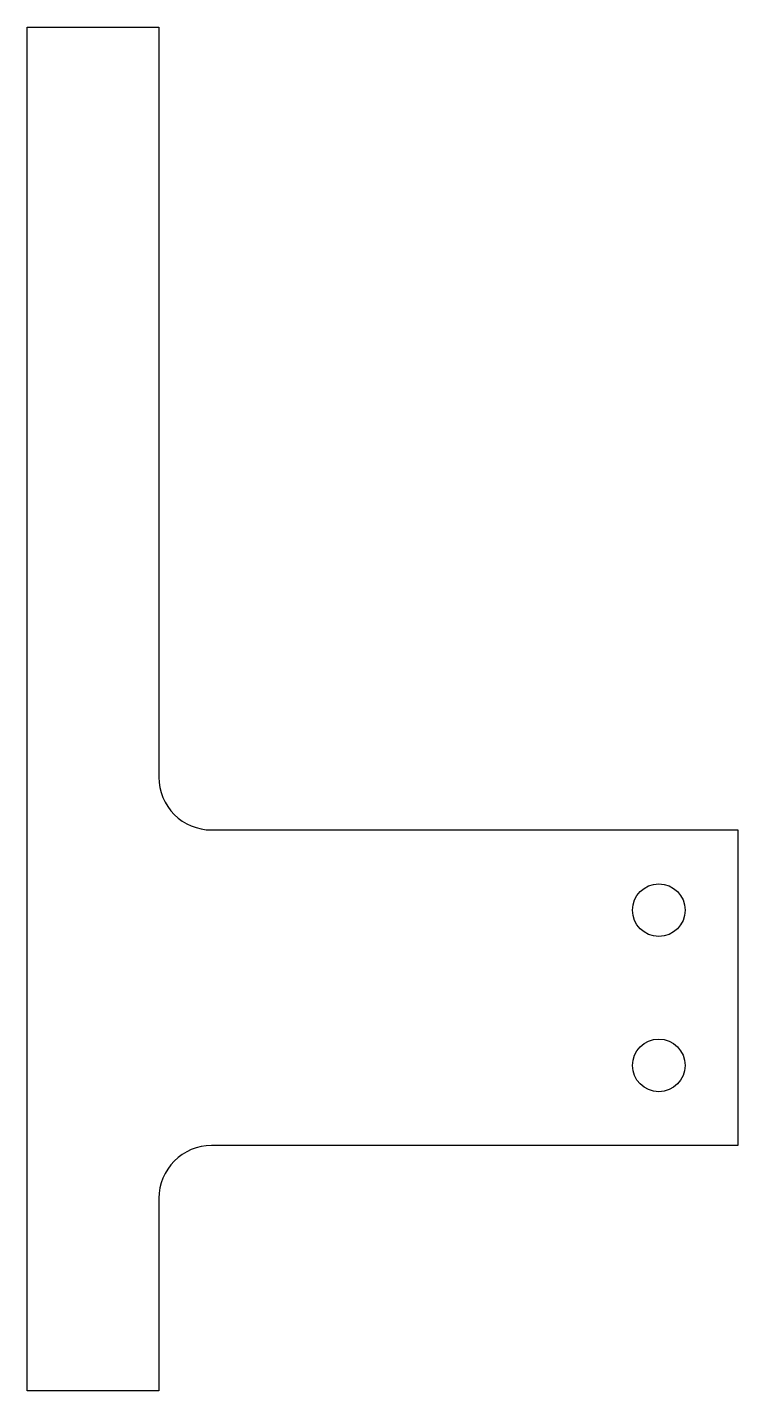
# Model space of a CAD drawing. Header units: millimetres. Extents: x -107 to -80, y -10.3 to 41.6.
import ezdxf

# ---------------------------------------------------------------- set-up
doc = ezdxf.new("R2010")
doc.units = ezdxf.units.MM

msp = doc.modelspace()

# ---------------------------------------------------------------- linework, layer by layer
msp.add_lwpolyline([(-107, 41.562), (-102, 41.562), (-102, 13.05, 0.414214), (-100, 11.05), (-80, 11.05), (-80, -0.95), (-100, -0.95, 0.414214), (-102, -2.95), (-102, -10.267), (-107, -10.267)], format="xyb", close=True)
for centre in [(-83, 8), (-83, 2.1)]:
    msp.add_circle(centre, 1)

doc.saveas('drawing.dxf')
